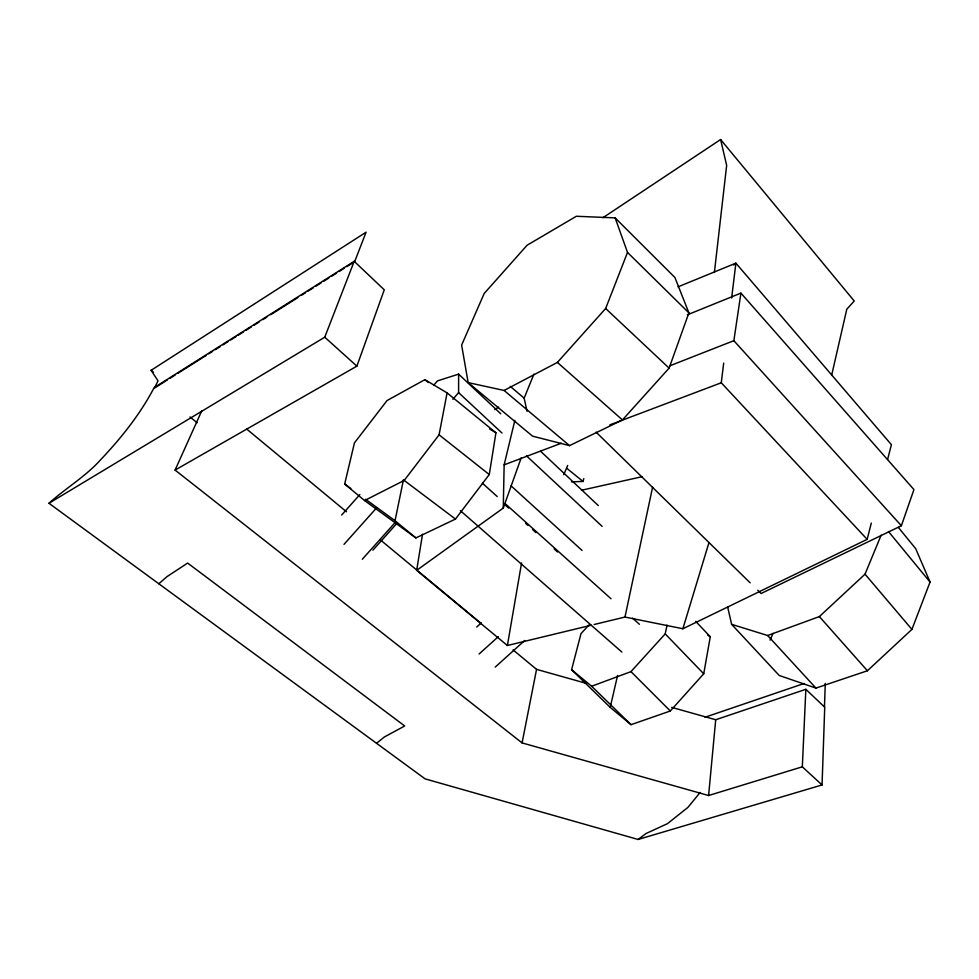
<?xml version="1.0" encoding="UTF-8"?>
<svg xmlns="http://www.w3.org/2000/svg" width="979" height="979" viewBox="0 0 979 979"><rect width="100%" height="100%" fill="white"/><g stroke="black" fill="none" stroke-linecap="round" stroke-linejoin="round"><path stroke-width="1.47" d="M452.885 399.273L458.6 392.603L458.613 374.137L437.454 380.892L433.587 385.383M591.181 625.238L507.391 645.504L416.687 570.329L503.267 508.077L504.148 464.841L514.844 420.419M824.465 706.96L825.285 683.428M822.054 784.962L802.327 766.814L708.6 795.523L522.076 742.902L175.082 470.079L356.882 366.146L384.27 289.821L354.202 261.32L154.082 387.721C140.07 414.472 121.09 438.139 100.409 460.008C85.21 476.822 65.617 488.24 48.95 503.267L425.094 778.868L638.112 839.468L822.054 784.962L824.734 707.217L805.839 689.314L715.71 719.749L671.655 707.364M802.327 766.814L805.839 689.314M708.6 795.523L715.71 719.749M594.118 624.516L624.981 617.051L682.877 628.751L867.149 539.356L721.278 382.777L723.677 363.087M731.643 297.983L735.89 263.155L678.031 286.847M714.389 272.443L726.663 165.353L720.605 139.532L602.893 217.742M757.807 590.3L761.087 593.507L901.378 525.747L733.858 340.692L740.919 293.1L687.344 314.822M489.28 474.546L495.925 432.779L447.085 392.885L424.886 379.668L387.035 400.558L354.459 442.875L344.681 484.03L364.58 500.55L415.904 537.924L455.468 519.066L489.28 474.546L439.081 434.823L447.085 392.885M416.687 570.329L422.512 534.24M507.391 645.504L521.574 562.962M589.04 624.871L581 633.633L571.589 669.722L610.211 707.376L631.027 724.68L670.309 710.999L703.73 673.785L710.277 636.766L695.702 621.359M522.076 742.902L536.553 669.367L513.082 649.909M415.904 537.924L395.026 520.742L403.446 479.783M571.589 669.722L591.646 686.242L630.978 671.631L665.218 633.89L667.042 625.067M624.981 617.051L652.601 487.15M831.771 374.761L846.786 309.229L854.239 300.994L720.605 139.532M610.211 707.376L617.59 675.424M867.149 539.356L871.31 523.08M887.61 459.469L891.392 444.674L735.89 263.155L733.626 264.991M563.769 474.668L567.685 465.466M571.528 481.827L583.007 481.448L583.814 478.547M682.877 628.751L708.967 542.599M901.378 525.747L913.933 489.586L740.919 293.1M503.267 508.077L521.22 457.793M669.11 368.128L688.898 312.864L674.898 277.473L615.142 217.876L576.337 216.273L527.081 245.252L484.201 293.467L461.623 345.11L468.17 382.618L532.552 436.144L569.521 445.629L622.448 419.942L669.11 368.128L605.658 308.495L627.515 252.423L615.142 217.876M727.691 607.09L731.619 624.333L779.211 675.473L815.948 688.102L867.418 670.762L911.914 629.399L930.05 582.052L915.683 548.644L898.355 527.424M48.95 503.267L324.747 337.204L354.202 261.32M527.057 411.302L524.144 398.159L533.922 374.113M731.619 624.333L767.634 635.506L819.374 616.586L865.02 574.171L881.137 535.17M770.032 640.18L773.055 633.352M175.082 470.079L201.784 410.764M364.58 500.55L404.205 480.432L439.081 434.823M700.156 792.439L687.845 807.467L667.433 823.682L645.944 833.57L638.112 839.468M341.671 515.003L359.831 494.615M344.008 544.373L376.597 507.856M362.303 559.254L395.675 521.954M372.913 550.174L397.217 523.006M468.17 382.618L504.099 390.45L557.394 362.414L605.658 308.495M476.749 627.013L481.276 622.913M479.074 654.021L498.323 636.656M495.215 667.103L524.695 640.511M158.806 583.765L167.042 576.607L187.638 563.06L404.682 725.977L384.319 737.016L376.548 743.294M494.799 409.65L498.605 407.117M167.409 379.913L154.498 388.063L158.023 380.855L151.096 370.319L366.085 232.194L354.631 261.736L346.884 266.618M169.991 378.273L175.155 375.018M177.737 373.391L206.141 355.463M208.723 353.823L212.602 351.388M215.184 349.748L220.348 346.493M222.931 344.865L228.095 341.598M230.677 339.97L235.841 336.715M238.423 335.087L243.587 331.82M246.17 330.192L251.334 326.937M253.916 325.297L259.08 322.042M262.959 319.595L266.826 317.147M270.706 314.712L297.812 297.592M301.691 295.144L305.57 292.697M308.152 291.069L313.317 287.814M315.899 286.186L321.063 282.919M323.645 281.291L328.809 278.036M331.392 276.396L336.556 273.141M339.138 271.513L344.302 268.246M669.82 365.803L733.858 340.692M504.148 464.841L561.285 443.242M609.856 424.886L721.278 382.777M705.015 717.24L804.004 683.526M581.489 490.246L642.151 476.687M536.553 669.367L586.482 683.415M489.524 428.888L495.925 432.779M707.744 635.138L710.277 636.766M344.681 484.03L350.825 488.509M365.559 499.253L395.026 520.742M404.205 480.432L455.468 519.066M566.89 468.39L583.007 481.448M424.886 379.668L428.398 382.532M189.999 416.956L197.097 422.732M151.096 370.319L153.446 372.253M246.72 429.083L346.456 511.772M380.488 539.98L481.399 623.647M504.099 390.45L569.521 445.629M510.255 386.375L524.144 398.159M460.387 510.683L621.873 652.051M557.394 362.414L622.448 419.942M482.451 483.259L497.246 496.549M505.213 503.695L610.994 598.732M632.605 618.153L639.434 624.284M505.237 505.029L508.652 508.089M525.711 523.398L527.987 525.442M532.527 529.529L535.941 532.588M554.138 548.913L557.54 551.985M324.747 337.204L356.882 366.146M511.05 485.841L582.052 550.443M458.6 392.603L501.994 433.036M526.469 455.847L602.122 526.359M458.613 374.137L500.734 413.774M540.653 451.319L598.304 505.568M591.646 686.242L631.027 724.68M596.089 432.143L750.159 582.823M627.515 252.423L688.898 312.864M630.978 671.631L670.309 710.999M665.218 633.89L703.73 673.785M767.634 635.506L815.948 688.102M819.374 616.586L867.418 670.762M865.02 574.171L911.914 629.399M888.467 531.511L930.05 582.052"/></g></svg>
